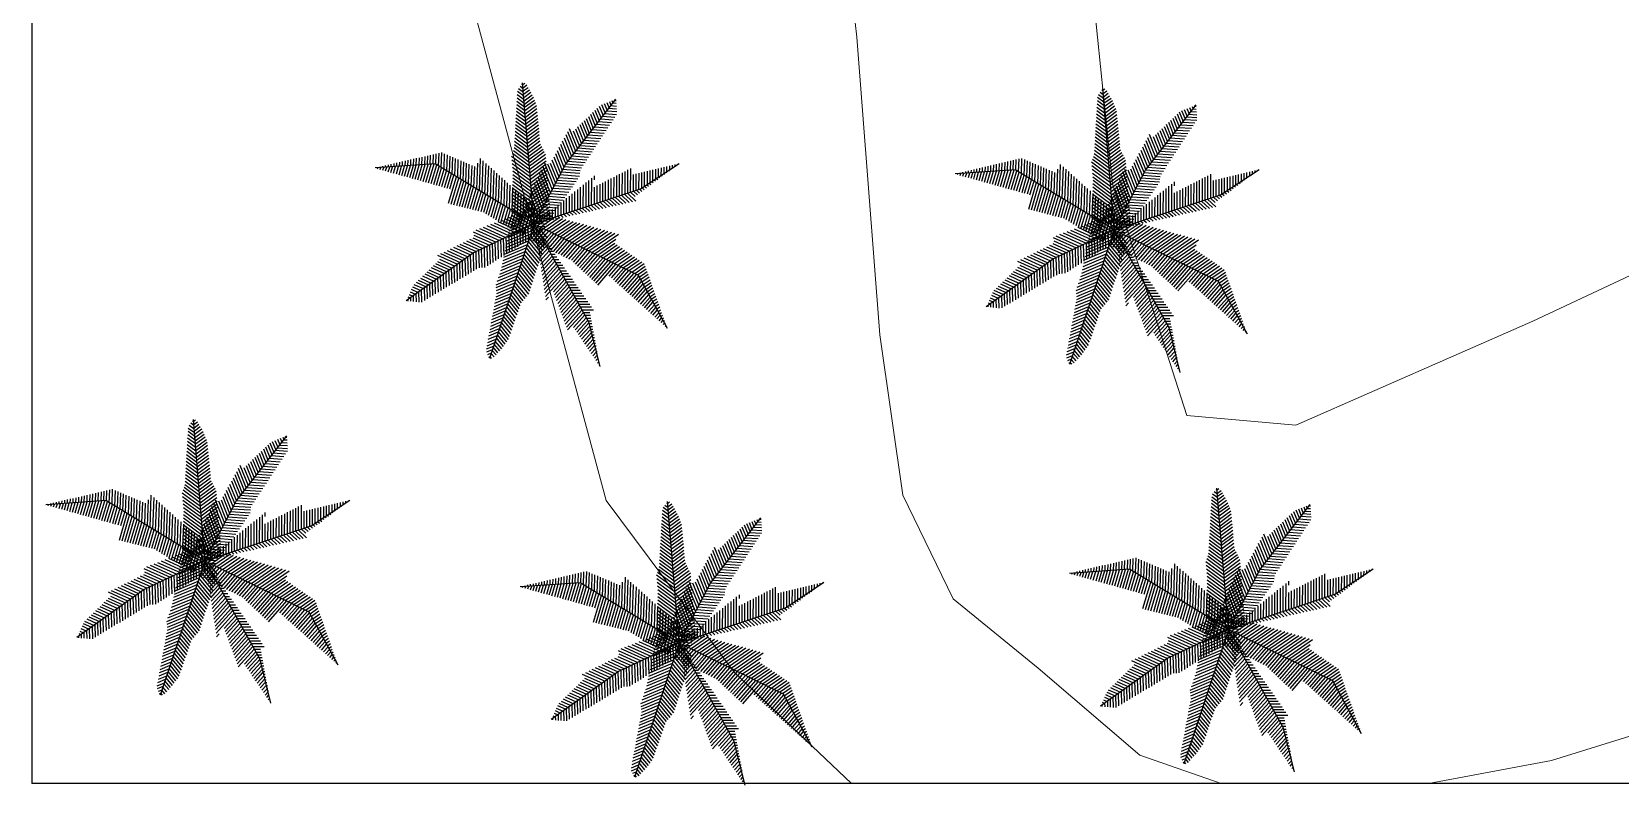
# Model space of a CAD drawing. Header units: millimetres. Extents: x 72 to 2826, y -203 to 794.
# Drawn here: x 1774.97 to 1790.13, y 355.56 to 362.75 of the extents above; entities that cross this region are included whole.
import ezdxf

# ---------------------------------------------------------------- set-up
doc = ezdxf.new("R2010")
doc.units = ezdxf.units.MM
doc.layers.add('01_Fina', color=250, linetype='Continuous', lineweight=15)
doc.layers.add('BOSQUENUEVO', color=64, linetype='Continuous')

# ---------------------------------------------------------------- blocks, each defined once
blk = doc.blocks.new('*X73')
at = {"color": 0}
for p, q in [((6.816, 6.688), (7.263, 6.874)), ((6.827, 6.747), (7.284, 6.937)), ((6.839, 6.806), (7.285, 6.992)), ((6.851, 6.865), (7.185, 7.004)), ((6.863, 6.924), (7.084, 7.017)), ((6.875, 6.983), (6.984, 7.029)), ((6.768, 6.451), (7.179, 6.623)), ((6.78, 6.511), (7.2, 6.686)), ((6.792, 6.57), (7.221, 6.749)), ((6.804, 6.629), (7.242, 6.812)), ((6.702, 6.153), (7.074, 6.308)), ((6.718, 6.214), (7.095, 6.371)), ((6.731, 6.273), (7.116, 6.434)), ((6.743, 6.333), (7.137, 6.497)), ((6.756, 6.392), (7.158, 6.56)), ((6.614, 5.9), (6.991, 6.057)), ((6.619, 5.848), (6.97, 5.994)), ((6.635, 5.963), (7.012, 6.12)), ((6.657, 6.026), (7.032, 6.182)), ((6.68, 6.09), (7.053, 6.245)), ((6.605, 5.625), (6.886, 5.742)), ((6.616, 5.684), (6.907, 5.805)), ((6.625, 5.796), (6.949, 5.931)), ((6.627, 5.742), (6.928, 5.868)), ((6.551, 5.332), (6.781, 5.428)), ((6.562, 5.39), (6.802, 5.49)), ((6.573, 5.449), (6.823, 5.553)), ((6.584, 5.508), (6.844, 5.616)), ((6.594, 5.566), (6.865, 5.679)), ((6.508, 5.097), (6.697, 5.176)), ((6.519, 5.156), (6.718, 5.239)), ((6.529, 5.214), (6.739, 5.302)), ((6.54, 5.273), (6.76, 5.365)), ((6.454, 4.803), (6.592, 4.861)), ((6.464, 4.862), (6.613, 4.924)), ((6.475, 4.921), (6.634, 4.987)), ((6.486, 4.98), (6.655, 5.05)), ((6.497, 5.038), (6.676, 5.113)), ((6.443, 4.745), (6.571, 4.798)), ((6.446, 4.692), (6.551, 4.736)), ((6.466, 4.646), (6.53, 4.673)), ((6.485, 4.6), (6.509, 4.61))]:
    blk.add_line(p, q, dxfattribs=at)
blk = doc.blocks.new('*X74')
at = {"color": 0}
for p, q in [((7.499, 6.622), (7.27, 6.896)), ((7.518, 6.678), (7.289, 6.952)), ((7.536, 6.733), (7.376, 6.926)), ((7.406, 6.343), (7.177, 6.617)), ((7.425, 6.399), (7.196, 6.673)), ((7.443, 6.454), (7.215, 6.729)), ((7.462, 6.51), (7.233, 6.785)), ((7.48, 6.566), (7.252, 6.841)), ((7.295, 6.008), (7.066, 6.283)), ((7.313, 6.064), (7.084, 6.338)), ((7.332, 6.119), (7.103, 6.394)), ((7.35, 6.175), (7.122, 6.45)), ((7.369, 6.231), (7.14, 6.506)), ((7.388, 6.287), (7.159, 6.562)), ((7.202, 5.729), (6.973, 6.003)), ((7.22, 5.785), (6.991, 6.059)), ((7.239, 5.84), (7.01, 6.115)), ((7.257, 5.896), (7.029, 6.171)), ((7.276, 5.952), (7.047, 6.227)), ((7.048, 5.522), (6.88, 5.724)), ((7.071, 5.573), (6.899, 5.78)), ((7.104, 5.612), (6.917, 5.836)), ((7.137, 5.65), (6.936, 5.892)), ((7.17, 5.689), (6.954, 5.948)), ((6.953, 5.246), (6.787, 5.445)), ((6.972, 5.301), (6.806, 5.501)), ((6.991, 5.357), (6.824, 5.557)), ((7.01, 5.412), (6.843, 5.613)), ((7.029, 5.467), (6.861, 5.669)), ((6.857, 4.97), (6.694, 5.166)), ((6.877, 5.025), (6.713, 5.222)), ((6.896, 5.08), (6.731, 5.278)), ((6.915, 5.136), (6.75, 5.334)), ((6.934, 5.191), (6.768, 5.39)), ((6.718, 4.747), (6.601, 4.887)), ((6.748, 4.788), (6.62, 4.943)), ((6.779, 4.83), (6.638, 4.999)), ((6.81, 4.871), (6.657, 5.055)), ((6.838, 4.915), (6.675, 5.111)), ((6.535, 4.576), (6.508, 4.608)), ((6.58, 4.601), (6.527, 4.664)), ((6.614, 4.637), (6.545, 4.72)), ((6.649, 4.674), (6.564, 4.776)), ((6.684, 4.71), (6.582, 4.831))]:
    blk.add_line(p, q, dxfattribs=at)
blk = doc.blocks.new('*X77')
at = {"color": 0}
for p, q in [((6.906, 7.137), (7.267, 6.974)), ((6.972, 7.162), (7.271, 7.027)), ((7.037, 7.187), (7.198, 7.115)), ((7.103, 7.212), (7.124, 7.203)), ((6.204, 6.851), (6.616, 6.665)), ((6.25, 6.885), (6.675, 6.693)), ((6.316, 6.91), (6.734, 6.721)), ((6.381, 6.936), (6.793, 6.749)), ((6.447, 6.961), (6.852, 6.777)), ((6.512, 6.986), (6.912, 6.805)), ((6.578, 7.011), (6.971, 6.833)), ((6.644, 7.036), (7.03, 6.861)), ((6.709, 7.061), (7.089, 6.889)), ((6.775, 7.087), (7.149, 6.917)), ((6.84, 7.112), (7.208, 6.945)), ((5.85, 6.572), (6.156, 6.434)), ((5.908, 6.601), (6.203, 6.467)), ((5.966, 6.63), (6.26, 6.496)), ((6.023, 6.658), (6.319, 6.524)), ((6.081, 6.687), (6.379, 6.552)), ((6.139, 6.716), (6.438, 6.581)), ((6.197, 6.744), (6.497, 6.609)), ((6.215, 6.791), (6.556, 6.637)), ((5.524, 6.281), (5.78, 6.165)), ((5.56, 6.429), (5.921, 6.266)), ((5.563, 6.318), (5.827, 6.199)), ((5.601, 6.356), (5.874, 6.232)), ((5.618, 6.458), (5.968, 6.299)), ((5.676, 6.486), (6.015, 6.333)), ((5.734, 6.515), (6.062, 6.367)), ((5.792, 6.544), (6.109, 6.4)), ((5.255, 6.019), (5.45, 5.93)), ((5.293, 6.056), (5.497, 5.963)), ((5.332, 6.093), (5.544, 5.997)), ((5.37, 6.131), (5.591, 6.031)), ((5.409, 6.168), (5.638, 6.064)), ((5.447, 6.206), (5.686, 6.098)), ((5.486, 6.243), (5.733, 6.131)), ((5.052, 5.726), (5.121, 5.695)), ((5.072, 5.772), (5.168, 5.728)), ((5.092, 5.818), (5.215, 5.762)), ((5.112, 5.864), (5.262, 5.795)), ((5.139, 5.906), (5.309, 5.829)), ((5.178, 5.944), (5.356, 5.863)), ((5.216, 5.981), (5.403, 5.896)), ((5.013, 5.634), (5.027, 5.627)), ((5.032, 5.68), (5.074, 5.661))]:
    blk.add_line(p, q, dxfattribs=at)
blk = doc.blocks.new('*X78')
at = {"color": 0}
for p, q in [((7.053, 6.613), (7.045, 6.868)), ((7.102, 6.644), (7.095, 6.892)), ((7.151, 6.675), (7.144, 6.915)), ((7.2, 6.707), (7.193, 6.939)), ((7.249, 6.738), (7.243, 6.962)), ((7.298, 6.769), (7.292, 6.985)), ((7.348, 6.8), (7.343, 6.941)), ((7.397, 6.832), (7.395, 6.88)), ((6.415, 6.21), (6.404, 6.565)), ((6.464, 6.238), (6.454, 6.588)), ((6.513, 6.269), (6.503, 6.611)), ((6.562, 6.3), (6.552, 6.635)), ((6.611, 6.332), (6.601, 6.658)), ((6.66, 6.363), (6.651, 6.681)), ((6.71, 6.394), (6.7, 6.705)), ((6.759, 6.425), (6.749, 6.728)), ((6.808, 6.457), (6.799, 6.752)), ((6.857, 6.488), (6.848, 6.775)), ((6.906, 6.519), (6.897, 6.798)), ((6.955, 6.55), (6.947, 6.822)), ((7.004, 6.582), (6.996, 6.845)), ((5.971, 6.002), (5.962, 6.296)), ((6.02, 6.031), (6.011, 6.331)), ((6.069, 6.061), (6.06, 6.366)), ((6.118, 6.09), (6.109, 6.401)), ((6.168, 6.12), (6.158, 6.436)), ((6.217, 6.15), (6.207, 6.471)), ((6.266, 6.179), (6.256, 6.494)), ((6.315, 6.202), (6.306, 6.518)), ((6.365, 6.206), (6.355, 6.541)), ((5.578, 5.765), (5.57, 6.016)), ((5.627, 5.795), (5.619, 6.051)), ((5.676, 5.824), (5.668, 6.086)), ((5.725, 5.854), (5.717, 6.121)), ((5.775, 5.883), (5.766, 6.156)), ((5.824, 5.913), (5.815, 6.191)), ((5.873, 5.942), (5.864, 6.226)), ((5.922, 5.972), (5.913, 6.261)), ((5.183, 5.591), (5.179, 5.736)), ((5.233, 5.586), (5.228, 5.771)), ((5.283, 5.587), (5.277, 5.806)), ((5.332, 5.617), (5.326, 5.841)), ((5.382, 5.647), (5.375, 5.876)), ((5.431, 5.676), (5.424, 5.911)), ((5.48, 5.706), (5.473, 5.946)), ((5.529, 5.735), (5.522, 5.981)), ((5.033, 5.606), (5.032, 5.631)), ((5.083, 5.601), (5.081, 5.666)), ((5.133, 5.596), (5.13, 5.701))]:
    blk.add_line(p, q, dxfattribs=at)
blk = doc.blocks.new('*X80')
at = {"color": 0}
for p, q in [((7.304, 7.045), (7.495, 7.177)), ((7.306, 7.108), (7.432, 7.195)), ((7.307, 6.987), (7.558, 7.16)), ((7.309, 7.17), (7.369, 7.212)), ((7.359, 6.962), (7.62, 7.142)), ((7.41, 6.936), (7.683, 7.125)), ((7.461, 6.911), (7.746, 7.107)), ((7.513, 6.886), (7.808, 7.09)), ((7.564, 6.861), (7.871, 7.073)), ((7.615, 6.835), (7.934, 7.055)), ((7.667, 6.81), (7.997, 7.038)), ((7.718, 6.785), (8.059, 7.02)), ((7.769, 6.759), (8.122, 7.003)), ((7.821, 6.734), (8.185, 6.985)), ((7.872, 6.709), (8.247, 6.968)), ((7.924, 6.683), (8.31, 6.95)), ((7.975, 6.658), (8.373, 6.933)), ((8.026, 6.633), (8.436, 6.915)), ((8.078, 6.608), (8.498, 6.898)), ((8.129, 6.582), (8.561, 6.88)), ((8.18, 6.557), (8.624, 6.863)), ((8.232, 6.532), (8.686, 6.845)), ((8.283, 6.506), (8.749, 6.828)), ((8.334, 6.481), (8.812, 6.81)), ((8.386, 6.456), (8.769, 6.72)), ((8.437, 6.43), (8.747, 6.644)), ((8.489, 6.405), (8.791, 6.614)), ((8.54, 6.38), (8.835, 6.584)), ((8.591, 6.354), (8.879, 6.553)), ((8.643, 6.329), (8.924, 6.523)), ((8.694, 6.304), (8.968, 6.493)), ((8.745, 6.279), (9.012, 6.462)), ((8.797, 6.253), (9.056, 6.432)), ((8.848, 6.228), (9.1, 6.402)), ((8.899, 6.203), (9.144, 6.371)), ((8.951, 6.177), (9.188, 6.341)), ((9.002, 6.152), (9.232, 6.311)), ((9.054, 6.127), (9.276, 6.28)), ((9.105, 6.101), (9.296, 6.233)), ((9.156, 6.076), (9.313, 6.184)), ((9.188, 6.037), (9.33, 6.136)), ((9.212, 5.993), (9.348, 6.087)), ((9.236, 5.949), (9.365, 6.038)), ((9.26, 5.905), (9.382, 5.989)), ((9.284, 5.86), (9.399, 5.94)), ((9.308, 5.816), (9.416, 5.891)), ((9.332, 5.772), (9.434, 5.842)), ((9.356, 5.728), (9.451, 5.793)), ((9.38, 5.684), (9.468, 5.744)), ((9.404, 5.64), (9.485, 5.696)), ((9.428, 5.596), (9.502, 5.647)), ((9.452, 5.551), (9.519, 5.598)), ((9.476, 5.507), (9.537, 5.549)), ((9.5, 5.463), (9.554, 5.5)), ((9.524, 5.419), (9.571, 5.451)), ((9.549, 5.375), (9.588, 5.402)), ((9.573, 5.331), (9.605, 5.353)), ((9.597, 5.287), (9.623, 5.304)), ((9.621, 5.242), (9.64, 5.256)), ((9.645, 5.198), (9.657, 5.207)), ((9.669, 5.154), (9.674, 5.158))]:
    blk.add_line(p, q, dxfattribs=at)
blk = doc.blocks.new('*X79')
at = {"color": 0}
for p, q in [((7.234, 6.712), (7.423, 6.93)), ((7.259, 6.818), (7.377, 6.953)), ((7.273, 6.681), (7.47, 6.907)), ((7.285, 6.924), (7.33, 6.976)), ((7.32, 6.659), (7.516, 6.884)), ((7.366, 6.636), (7.562, 6.861)), ((7.412, 6.613), (7.609, 6.839)), ((7.459, 6.59), (7.655, 6.816)), ((7.505, 6.567), (7.702, 6.793)), ((7.551, 6.544), (7.748, 6.77)), ((7.598, 6.521), (7.794, 6.747)), ((7.644, 6.498), (7.841, 6.724)), ((7.69, 6.475), (7.887, 6.701)), ((7.737, 6.452), (7.934, 6.679)), ((7.783, 6.43), (7.98, 6.656)), ((7.829, 6.407), (8.026, 6.633)), ((7.876, 6.384), (8.073, 6.61)), ((7.922, 6.361), (8.119, 6.587)), ((7.969, 6.338), (8.165, 6.564)), ((8.005, 6.304), (8.212, 6.541)), ((8.041, 6.269), (8.258, 6.519)), ((8.078, 6.235), (8.305, 6.496)), ((8.114, 6.201), (8.351, 6.473)), ((8.151, 6.167), (8.397, 6.45)), ((8.187, 6.132), (8.444, 6.427)), ((8.224, 6.098), (8.49, 6.404)), ((8.26, 6.064), (8.537, 6.381)), ((8.297, 6.03), (8.583, 6.359)), ((8.333, 5.995), (8.629, 6.336)), ((8.37, 5.961), (8.676, 6.313)), ((8.406, 5.927), (8.722, 6.29)), ((8.443, 5.893), (8.769, 6.267)), ((8.648, 6.052), (8.815, 6.244)), ((8.686, 6.02), (8.861, 6.221)), ((8.723, 5.986), (8.908, 6.199)), ((8.76, 5.953), (8.954, 6.176)), ((8.797, 5.919), (9.001, 6.153)), ((8.835, 5.886), (9.047, 6.13)), ((8.872, 5.853), (9.093, 6.107)), ((8.909, 5.819), (9.14, 6.084)), ((8.946, 5.786), (9.179, 6.053)), ((8.983, 5.752), (9.204, 6.006)), ((9.021, 5.719), (9.23, 5.959)), ((9.058, 5.686), (9.255, 5.913)), ((9.095, 5.652), (9.281, 5.866)), ((9.132, 5.619), (9.306, 5.819)), ((9.169, 5.585), (9.332, 5.772)), ((9.207, 5.552), (9.358, 5.725)), ((9.244, 5.518), (9.383, 5.678)), ((9.281, 5.485), (9.409, 5.632)), ((9.318, 5.452), (9.434, 5.585)), ((9.355, 5.418), (9.46, 5.538)), ((9.393, 5.385), (9.485, 5.491)), ((9.43, 5.351), (9.511, 5.444)), ((9.467, 5.318), (9.536, 5.397)), ((9.504, 5.285), (9.562, 5.351)), ((9.542, 5.251), (9.587, 5.304)), ((9.579, 5.218), (9.613, 5.257)), ((9.616, 5.184), (9.638, 5.21)), ((9.653, 5.151), (9.664, 5.163))]:
    blk.add_line(p, q, dxfattribs=at)
blk = doc.blocks.new('*X76')
at = {"color": 0}
for p, q in [((7.324, 6.95), (7.329, 6.95)), ((7.352, 6.9), (7.364, 6.9)), ((7.379, 6.85), (7.398, 6.85)), ((7.407, 6.8), (7.433, 6.8)), ((7.435, 6.75), (7.467, 6.75)), ((7.463, 6.7), (7.502, 6.7)), ((7.491, 6.65), (7.536, 6.65)), ((7.519, 6.6), (7.571, 6.6)), ((7.546, 6.55), (7.605, 6.55)), ((7.574, 6.5), (7.64, 6.5)), ((7.602, 6.45), (7.675, 6.45)), ((7.63, 6.4), (7.709, 6.4)), ((7.658, 6.35), (7.744, 6.35)), ((7.686, 6.3), (7.778, 6.3)), ((7.714, 6.25), (7.813, 6.25)), ((7.741, 6.2), (7.847, 6.2)), ((7.769, 6.15), (7.882, 6.15)), ((7.797, 6.1), (7.917, 6.1)), ((7.825, 6.05), (7.951, 6.05)), ((7.853, 6), (7.986, 6)), ((7.881, 5.95), (8.02, 5.95)), ((7.909, 5.9), (8.055, 5.9)), ((7.936, 5.85), (8.089, 5.85)), ((7.964, 5.8), (8.124, 5.8)), ((7.992, 5.75), (8.158, 5.75)), ((8.02, 5.7), (8.193, 5.7)), ((8.048, 5.65), (8.228, 5.65)), ((8.076, 5.6), (8.262, 5.6)), ((8.103, 5.55), (8.297, 5.55)), ((8.131, 5.5), (8.331, 5.5)), ((8.159, 5.45), (8.366, 5.45)), ((8.187, 5.4), (8.301, 5.4)), ((8.215, 5.35), (8.31, 5.35)), ((8.243, 5.3), (8.319, 5.3)), ((8.271, 5.25), (8.329, 5.25)), ((8.288, 5.2), (8.338, 5.2)), ((8.3, 5.15), (8.347, 5.15)), ((8.313, 5.1), (8.356, 5.1)), ((8.325, 5.05), (8.366, 5.05)), ((8.338, 5), (8.375, 5)), ((8.35, 4.95), (8.384, 4.95)), ((8.363, 4.9), (8.393, 4.9)), ((8.375, 4.85), (8.402, 4.85)), ((8.388, 4.8), (8.412, 4.8)), ((8.4, 4.75), (8.421, 4.75)), ((8.413, 4.7), (8.43, 4.7)), ((8.425, 4.65), (8.439, 4.65)), ((8.438, 4.6), (8.449, 4.6)), ((8.45, 4.55), (8.458, 4.55)), ((8.463, 4.5), (8.467, 4.5)), ((8.475, 4.45), (8.476, 4.45))]:
    blk.add_line(p, q, dxfattribs=at)
blk = doc.blocks.new('*X75')
at = {"color": 0}
for p, q in [((7.306, 6.959), (7.314, 6.968)), ((7.316, 6.896), (7.34, 6.922)), ((7.326, 6.832), (7.365, 6.876)), ((7.335, 6.769), (7.391, 6.83)), ((7.345, 6.705), (7.416, 6.783)), ((7.355, 6.642), (7.442, 6.737)), ((7.364, 6.578), (7.468, 6.691)), ((7.374, 6.515), (7.493, 6.645)), ((7.384, 6.451), (7.519, 6.599)), ((7.393, 6.388), (7.545, 6.553)), ((7.403, 6.324), (7.57, 6.507)), ((7.413, 6.261), (7.596, 6.461)), ((7.423, 6.197), (7.622, 6.415)), ((7.432, 6.134), (7.647, 6.369)), ((7.442, 6.07), (7.673, 6.323)), ((7.452, 6.006), (7.699, 6.277)), ((7.461, 5.943), (7.724, 6.231)), ((7.471, 5.879), (7.75, 6.185)), ((7.481, 5.816), (7.776, 6.139)), ((7.49, 5.752), (7.801, 6.093)), ((7.5, 5.689), (7.827, 6.047)), ((7.645, 5.773), (7.853, 6.001)), ((7.664, 5.72), (7.878, 5.955)), ((7.684, 5.668), (7.904, 5.908)), ((7.703, 5.615), (7.929, 5.862)), ((7.723, 5.562), (7.955, 5.816)), ((7.742, 5.509), (7.981, 5.77)), ((7.761, 5.456), (8.006, 5.724)), ((7.51, 5.625), (7.557, 5.677)), ((7.781, 5.403), (8.032, 5.678)), ((7.8, 5.35), (8.058, 5.632)), ((7.82, 5.297), (8.083, 5.586)), ((7.839, 5.245), (8.109, 5.54)), ((7.859, 5.192), (8.135, 5.494)), ((7.878, 5.139), (8.16, 5.448)), ((7.897, 5.086), (8.186, 5.402)), ((8.008, 5.132), (8.212, 5.356)), ((8.036, 5.09), (8.237, 5.31)), ((8.065, 5.047), (8.263, 5.264)), ((8.094, 5.004), (8.284, 5.213)), ((8.122, 4.962), (8.299, 5.155)), ((8.151, 4.919), (8.313, 5.097)), ((8.18, 4.876), (8.328, 5.038)), ((8.209, 4.834), (8.343, 4.98)), ((8.237, 4.791), (8.357, 4.922)), ((8.266, 4.748), (8.372, 4.864)), ((8.295, 4.705), (8.386, 4.806)), ((8.323, 4.663), (8.401, 4.747)), ((8.352, 4.62), (8.415, 4.689)), ((8.381, 4.577), (8.43, 4.631)), ((8.41, 4.535), (8.444, 4.573)), ((8.438, 4.492), (8.459, 4.515)), ((8.467, 4.449), (8.473, 4.456))]:
    blk.add_line(p, q, dxfattribs=at)
blk = doc.blocks.new('ARB16')
for points in [[(0.025, -0.003), (-0.153, 2.167)], [(0.025, -0.003), (0.504, 0.913), (1.281, 1.916)], [(0.025, -0.003), (-1.497, 0.92), (-2.419, 0.857)], [(0.025, -0.003), (1.656, 0.535), (2.249, 0.926)], [(0.025, -0.003), (-0.908, -0.446), (-1.941, -1.184)], [(0.025, -0.003), (-0.663, -2.069)], [(0.025, -0.003), (1.623, -0.79), (2.065, -1.602)], [(0.025, -0.003), (0.861, -1.504), (1.033, -2.192)]]:
    blk.add_lwpolyline(points)
at = {"xscale": -0.8550237249794747, "yscale": 0.8550237249794747, "zscale": 0.8550237249794747}
for name, p, rotation in [('*X73', (-4.622, 7.283), 166.2803685724027), ('*X74', (-4.622, 7.283), 166.2803685724027), ('*X77', (6.238, 6.005), 87.7934113527195), ('*X80', (-1.655, -8.481), 302.5390603787091), ('*X78', (6.238, 6.005), 87.7934113527195), ('*X79', (-1.655, -8.481), 302.5390603787091), ('*X75', (-0.524, 8.622), 137.3938790022308), ('*X76', (-0.524, 8.622), 137.3938790022308)]:
    blk.add_blockref(name, p, dxfattribs=dict(at, rotation=rotation))
at = {"xscale": 0.8550237249794747, "yscale": 0.8550237249794747, "zscale": 0.8550237249794747}
for name in ['*X77', '*X73', '*X80', '*X78', '*X74', '*X79', '*X75', '*X76']:
    blk.add_blockref(name, (-6.217, -5.98), dxfattribs=at)

msp = doc.modelspace()

# ---------------------------------------------------------------- linework, layer by layer
for p in [(1774.974, 362.93), (1804.974, 355.58)]:
    msp.add_line(p, (1774.974, 355.58))
at = {"layer": '01_Fina', "color": 252, "linetype": 'Continuous', "lineweight": 9, "true_color": 0x939598}
for points in [[(1785.115, 362.98), (1785.286, 361.3), (1785.996, 359.09), (1787.036, 359), (1789.296, 359.99), (1791.256, 360.91), (1794.116, 362.3), (1796.326, 363.24), (1798.376, 363.93), (1800.736, 365.01), (1802.062, 365.515)], [(1779.189, 362.98), (1780.456, 358.28), (1781.676, 356.64), (1782.796, 355.58)], [(1782.816, 362.98), (1782.846, 362.7), (1783.066, 359.86), (1783.286, 358.33), (1783.766, 357.34), (1784.576, 356.68), (1785.546, 355.85), (1786.324, 355.58)], [(1788.301, 355.58), (1789.476, 355.8), (1792.476, 356.73), (1794.926, 357.81), (1798.236, 358.79), (1800.806, 359.44), (1802.062, 359.221)]]:
    msp.add_lwpolyline(points, dxfattribs=at)

# ---------------------------------------------------------------- block references
at = {"layer": 'BOSQUENUEVO', "xscale": 0.6211720672489845, "yscale": 0.6211720672489845, "zscale": 0.6211720672489845}
for p in [(1779.753, 360.92), (1785.288, 360.864), (1776.611, 357.707), (1786.378, 357.052), (1781.136, 356.924)]:
    msp.add_blockref('ARB16', p, dxfattribs=at)

doc.saveas('drawing.dxf')
